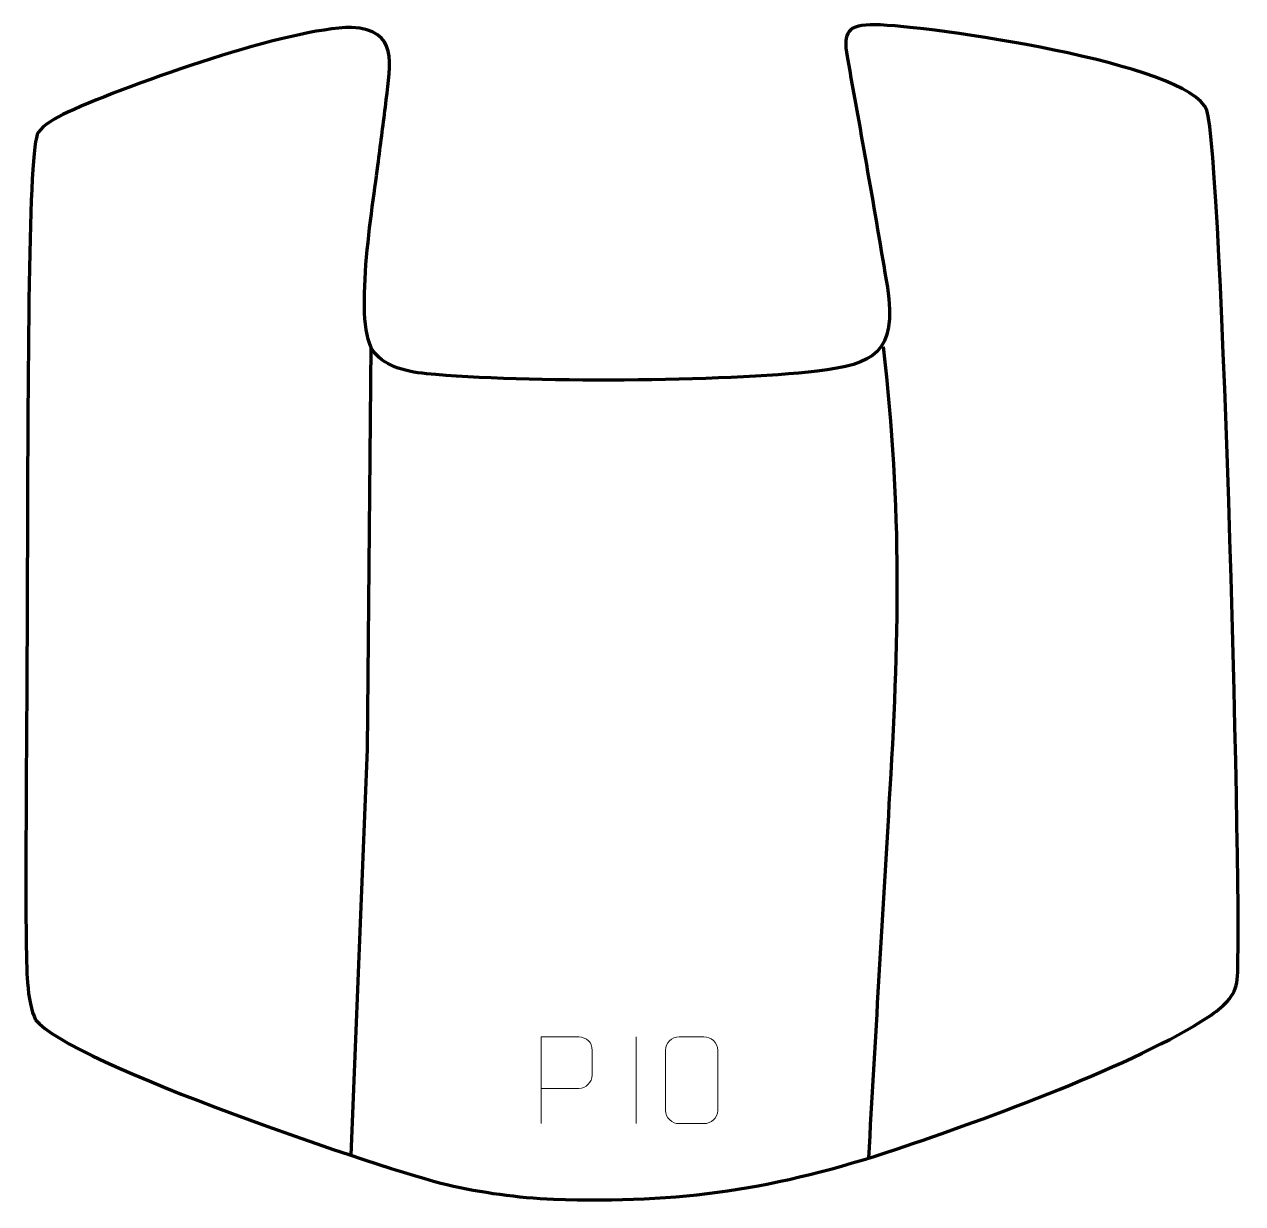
# Model space of a CAD drawing. Header units: millimetres. Extents: x 1105 to 1456, y 204 to 544.
import ezdxf

# ---------------------------------------------------------------- set-up
doc = ezdxf.new("R2010")
doc.units = ezdxf.units.MM
doc.header["$MEASUREMENT"] = 0
doc.layers.add('layer 2', color=7, linetype='Continuous')
doc.layers.add('layer 3', color=7, linetype='Continuous')

msp = doc.modelspace()

# ---------------------------------------------------------------- linework, layer by layer
at = {"layer": 'layer 2', "color": 140, "lineweight": 158}
for points in [[(1204.7629, 451.0636), (1204.7629, 451.0636), (1203.6951, 335.0496), (1203.6951, 335.0496), (1203.6951, 335.0496), (1203.6951, 335.0496), (1198.9684, 217.9472), (1198.9684, 217.9472)], [(1352.3903, 451.1358), (1357.9668, 403.9241), (1356.946, 366.3882), (1354.1177, 319.2562), (1354.1177, 319.2562), (1352.0749, 285.2159), (1350.1481, 251.1683), (1348.179, 217.1236)]]:
    msp.add_open_spline(points, degree=3, knots=[0, 0, 0, 0, 0.33333333, 0.33333333, 0.33333333, 0.33333333, 1, 1, 1, 1], dxfattribs=at)
at = {"layer": 'layer 3', "color": 242, "lineweight": 158}
msp.add_open_spline([(1108.1432, 257.0391), (1106.8572, 259.4749), (1106.1556, 263.3317), (1105.804, 267.7959), (1105.804, 267.7959), (1104.9013, 279.2561), (1105.5659, 330.3225), (1105.7289, 381.4188), (1105.7289, 381.4188), (1105.93, 444.4785), (1105.9903, 508.761), (1108.8771, 512.8303), (1108.8771, 512.8303), (1110.4685, 515.0735), (1113.6548, 517.0188), (1117.407, 518.7196), (1117.407, 518.7196), (1136.4588, 527.3557), (1181.2922, 543.0361), (1199.197, 543.155), (1199.197, 543.155), (1212.821, 542.4889), (1210.4122, 532.6513), (1209.2154, 522.283), (1209.2154, 522.283), (1208.5746, 516.7315), (1207.7706, 511.2107), (1207.1123, 505.6665), (1207.1123, 505.6665), (1205.7134, 494.1715), (1199.6134, 458.9235), (1205.2629, 450.1567), (1205.2629, 450.1567), (1208.1044, 445.7473), (1214.0942, 443.9493), (1220.7842, 443.3094), (1220.7842, 443.3094), (1249.1489, 440.5963), (1307.0122, 440.9368), (1333.3747, 444.0722), (1333.3747, 444.0722), (1349.7108, 446.015), (1356.5904, 449.2392), (1353.6432, 468.2631), (1353.6432, 468.2631), (1349.967, 490.3299), (1346.0504, 512.7572), (1342.0387, 534.762), (1342.0387, 534.762), (1340.7585, 541.7836), (1342.1852, 544.0533), (1350.115, 543.9285), (1350.115, 543.9285), (1365.278, 543.6898), (1440.6957, 532.9583), (1445.6967, 519.3055), (1445.6967, 519.3055), (1450.2187, 506.96), (1456.0472, 285.1259), (1454.4995, 268.6367), (1454.4995, 268.6367), (1454.0443, 263.7871), (1450.1995, 260.5076), (1446.1864, 257.86), (1446.1864, 257.86), (1425.66, 244.3182), (1381.8294, 228.2844), (1356.2949, 219.7143), (1356.2949, 219.7143), (1321.3661, 208.1754), (1294.3408, 204.0013), (1257.4509, 205.3221), (1257.4509, 205.3221), (1246.9782, 205.6971), (1236.7573, 207.2138), (1226.7123, 209.4956), (1226.7123, 209.4956), (1210.692, 213.1347), (1117.1871, 244.6349), (1108.1432, 257.0391)], degree=3, knots=[0, 0, 0, 0, 0.04761905, 0.04761905, 0.04761905, 0.04761905, 0.0952381, 0.0952381, 0.0952381, 0.0952381, 0.14285714, 0.14285714, 0.14285714, 0.14285714, 0.19047619, 0.19047619, 0.19047619, 0.19047619, 0.23809524, 0.23809524, 0.23809524, 0.23809524, 0.28571429, 0.28571429, 0.28571429, 0.28571429, 0.33333333, 0.33333333, 0.33333333, 0.33333333, 0.38095238, 0.38095238, 0.38095238, 0.38095238, 0.42857143, 0.42857143, 0.42857143, 0.42857143, 0.47619048, 0.47619048, 0.47619048, 0.47619048, 0.52380952, 0.52380952, 0.52380952, 0.52380952, 0.57142857, 0.57142857, 0.57142857, 0.57142857, 0.61904762, 0.61904762, 0.61904762, 0.61904762, 0.66666667, 0.66666667, 0.66666667, 0.66666667, 0.71428571, 0.71428571, 0.71428571, 0.71428571, 0.76190476, 0.76190476, 0.76190476, 0.76190476, 0.80952381, 0.80952381, 0.80952381, 0.80952381, 0.85714286, 0.85714286, 0.85714286, 0.85714286, 0.9047619, 0.9047619, 0.9047619, 0.9047619, 1, 1, 1, 1], dxfattribs=at)
at = {"layer": 'layer 3', "color": 250, "lineweight": 9}
for points, knots in [([(1253.8943, 227.1036), (1253.8943, 227.1036), (1253.8943, 252.0572), (1253.8943, 252.0572), (1253.8943, 252.0572), (1257.4893, 252.0572), (1261.0846, 252.0572), (1264.68, 252.0572), (1264.68, 252.0572), (1267.0052, 252.0193), (1268.5626, 250.5292), (1268.5584, 248.1631), (1268.5584, 248.1631), (1268.558, 246.1274), (1268.558, 243.0681), (1268.5584, 241.0321), (1268.5584, 241.0321), (1268.5519, 239.1567), (1266.7397, 237.2148), (1264.7301, 237.1957), (1264.7301, 237.1957), (1264.7301, 237.1957), (1253.8943, 237.1957), (1253.8943, 237.1957)], [0, 0, 0, 0, 0.14285714, 0.14285714, 0.14285714, 0.14285714, 0.28571429, 0.28571429, 0.28571429, 0.28571429, 0.42857143, 0.42857143, 0.42857143, 0.42857143, 0.57142857, 0.57142857, 0.57142857, 0.57142857, 0.71428571, 0.71428571, 0.71428571, 0.71428571, 1, 1, 1, 1]), ([(1293.6457, 252.0797), (1296.0118, 252.0797), (1298.3783, 252.0797), (1300.7448, 252.0797), (1300.7448, 252.0797), (1302.7253, 252.1153), (1304.7513, 250.621), (1304.7784, 248.1789), (1304.7784, 248.1789), (1304.778, 242.4215), (1304.778, 236.6637), (1304.7784, 230.9055), (1304.7784, 230.9055), (1304.6363, 228.5779), (1302.9299, 227.0956), (1300.7448, 227.0848), (1300.7448, 227.0848), (1298.3724, 227.0852), (1296, 227.0852), (1293.628, 227.0848), (1293.628, 227.0848), (1291.6695, 226.9792), (1289.6631, 228.8671), (1289.6745, 230.8881), (1289.6745, 230.8881), (1289.6749, 236.6687), (1289.6749, 242.449), (1289.6745, 248.2288), (1289.6745, 248.2288), (1289.6788, 250.3708), (1291.4559, 252.0933), (1293.6457, 252.0797)], [0, 0, 0, 0, 0.11111111, 0.11111111, 0.11111111, 0.11111111, 0.22222222, 0.22222222, 0.22222222, 0.22222222, 0.33333333, 0.33333333, 0.33333333, 0.33333333, 0.44444444, 0.44444444, 0.44444444, 0.44444444, 0.55555556, 0.55555556, 0.55555556, 0.55555556, 0.66666667, 0.66666667, 0.66666667, 0.66666667, 0.77777778, 0.77777778, 0.77777778, 0.77777778, 1, 1, 1, 1])]:
    msp.add_open_spline(points, degree=3, knots=knots, dxfattribs=at)
msp.add_open_spline([(1281.2264, 252.0675), (1281.2264, 252.0675), (1281.2264, 227.0934), (1281.2264, 227.0934)], degree=3, dxfattribs=at)

doc.saveas('drawing.dxf')
